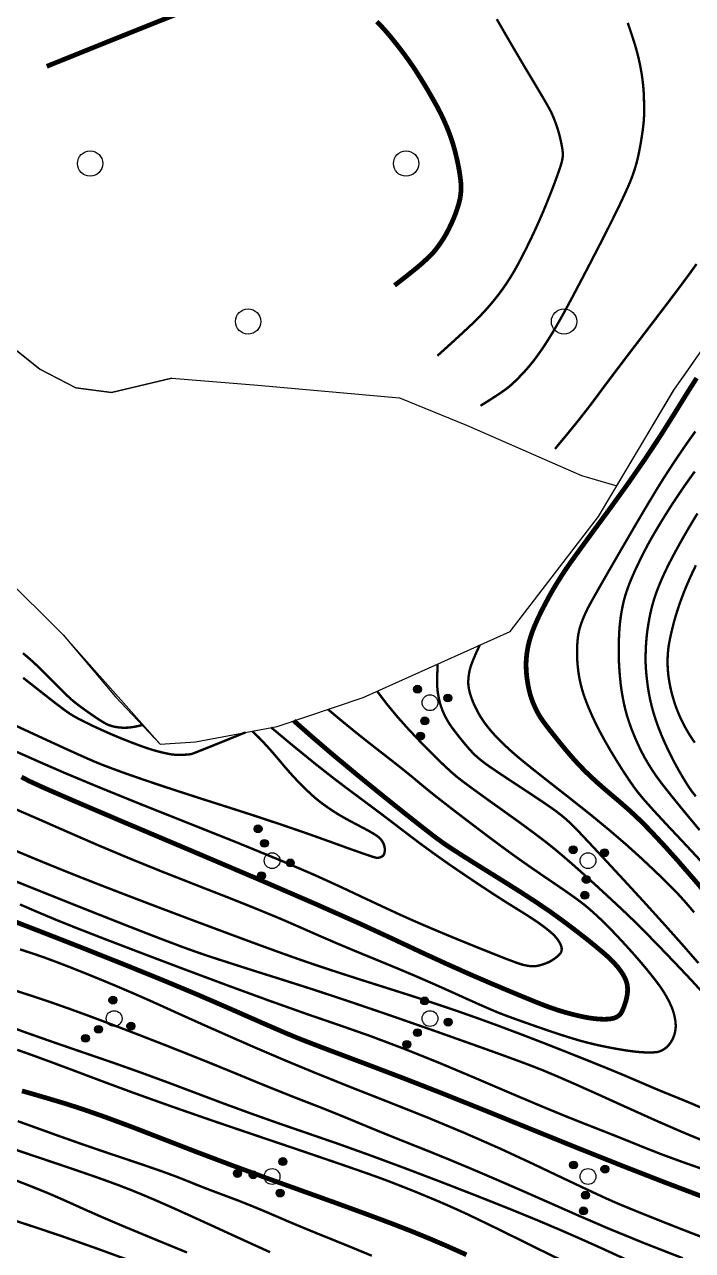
# Model space of a CAD drawing. Extents: x 396500 to 398250, y 1005980 to 1008200.
# Drawn here: x 398205.2 to 398226.34, y 1007871.7 to 1007910.51 of the extents above; entities that cross this region are included whole.
import ezdxf

# ---------------------------------------------------------------- set-up
doc = ezdxf.new("R2010")
doc.units = 0
doc.header["$LTSCALE"] = 0.5
doc.layers.get('0').update_dxf_attribs({"linetype": 'CONTINUOUS'})
doc.layers.add('ASSIST', color=7, linetype='CONTINUOUS', plot=False)
for name, color, linetype in [('DGX', 2, 'CONTINUOUS'), ('DMTZ', 3, 'CONTINUOUS'), ('ZBTZ', 3, 'CONTINUOUS')]:
    doc.layers.add(name, color=color, linetype=linetype)
doc.linetypes.add('10421', pattern='A,2,[150,AAA.SHX,S=1,R=0,X=0,Y=1],1e-11', length=2)
doc.linetypes.add('1161', pattern='A,0,[149,AAA.SHX,S=0.15,R=0,X=0,Y=0],-1.6', length=1.6)

# ---------------------------------------------------------------- blocks, each defined once
blk = doc.blocks.new('gc326')
blk.add_circle((0, 0), 0.8)
blk = doc.blocks.new('*U110')
at = {"linetype": 'Continuous'}
for points in [[(-0.238, 2.277), (-0.202, 2.053), (-0.202, 2.347)], [(-0.202, 2.347), (-0.147, 1.998), (-0.147, 2.402)], [(-0.147, 1.998), (-0.202, 2.347), (-0.202, 2.053)], [(-0.147, 2.402), (-0.077, 1.962), (-0.077, 2.438)], [(-0.077, 1.962), (-0.147, 2.402), (-0.147, 1.998)], [(-0.077, 2.438), (0, 1.95), (0, 2.45)], [(0, 1.95), (-0.077, 2.438), (-0.077, 1.962)], [(0, 2.45), (0.077, 1.962), (0.077, 2.438)], [(0.077, 1.962), (0, 2.45), (0, 1.95)], [(0.077, 2.438), (0.147, 1.998), (0.147, 2.402)], [(0.147, 1.998), (0.077, 2.438), (0.077, 1.962)], [(0.147, 2.402), (0.202, 2.053), (0.202, 2.347)], [(0.202, 2.053), (0.147, 2.402), (0.147, 1.998)], [(0.202, 2.347), (0.238, 2.123), (0.238, 2.277)], [(0.238, 2.123), (0.202, 2.347), (0.202, 2.053)], [(-0.25, 2.2), (-0.238, 2.123), (-0.238, 2.277)], [(-0.202, 2.053), (-0.238, 2.277), (-0.238, 2.123)], [(0.25, 2.2), (0.238, 2.277), (0.238, 2.123)]]:
    blk.add_solid(points, dxfattribs=at)
blk = doc.blocks.new('*U109')
at = {"linetype": 'Continuous'}
for points in [[(-0.25, 1.2), (-0.238, 1.123), (-0.238, 1.277)], [(-0.238, 1.277), (-0.202, 1.053), (-0.202, 1.347)], [(-0.202, 1.053), (-0.238, 1.277), (-0.238, 1.123)], [(-0.202, 1.347), (-0.147, 0.998), (-0.147, 1.402)], [(-0.147, 0.998), (-0.202, 1.347), (-0.202, 1.053)], [(-0.147, 1.402), (-0.077, 0.962), (-0.077, 1.438)], [(-0.077, 0.962), (-0.147, 1.402), (-0.147, 0.998)], [(-0.077, 1.438), (0, 0.95), (0, 1.45)], [(0, 0.95), (-0.077, 1.438), (-0.077, 0.962)], [(0, 1.45), (0.077, 0.962), (0.077, 1.438)], [(0.077, 0.962), (0, 1.45), (0, 0.95)], [(0.077, 1.438), (0.147, 0.998), (0.147, 1.402)], [(0.147, 0.998), (0.077, 1.438), (0.077, 0.962)], [(0.147, 1.402), (0.202, 1.053), (0.202, 1.347)], [(0.202, 1.053), (0.147, 1.402), (0.147, 0.998)], [(0.202, 1.347), (0.238, 1.123), (0.238, 1.277)], [(0.238, 1.123), (0.202, 1.347), (0.202, 1.053)], [(0.25, 1.2), (0.238, 1.277), (0.238, 1.123)]]:
    blk.add_solid(points, dxfattribs=at)
blk = doc.blocks.new('*U108')
at = {"linetype": 'Continuous'}
for points in [[(-1.25, -0.6), (-1.238, -0.677), (-1.238, -0.523)], [(-1.238, -0.523), (-1.202, -0.747), (-1.202, -0.453)], [(-1.202, -0.747), (-1.238, -0.523), (-1.238, -0.677)], [(-1.202, -0.453), (-1.147, -0.802), (-1.147, -0.398)], [(-1.147, -0.802), (-1.202, -0.453), (-1.202, -0.747)], [(-1.147, -0.398), (-1.077, -0.838), (-1.077, -0.362)], [(-1.077, -0.838), (-1.147, -0.398), (-1.147, -0.802)], [(-1.077, -0.362), (-1, -0.85), (-1, -0.35)], [(-1, -0.85), (-1.077, -0.362), (-1.077, -0.838)], [(-1, -0.35), (-0.923, -0.838), (-0.923, -0.362)], [(-0.923, -0.838), (-1, -0.35), (-1, -0.85)], [(-0.923, -0.362), (-0.853, -0.802), (-0.853, -0.398)], [(-0.853, -0.802), (-0.923, -0.362), (-0.923, -0.838)], [(-0.853, -0.398), (-0.798, -0.747), (-0.798, -0.453)], [(-0.798, -0.747), (-0.853, -0.398), (-0.853, -0.802)], [(-0.798, -0.453), (-0.762, -0.677), (-0.762, -0.523)], [(-0.762, -0.677), (-0.798, -0.453), (-0.798, -0.747)], [(-0.75, -0.6), (-0.762, -0.523), (-0.762, -0.677)]]:
    blk.add_solid(points, dxfattribs=at)
blk = doc.blocks.new('*U107')
at = {"linetype": 'Continuous'}
for points in [[(0.75, -0.6), (0.762, -0.677), (0.762, -0.523)], [(0.762, -0.523), (0.798, -0.747), (0.798, -0.453)], [(0.798, -0.747), (0.762, -0.523), (0.762, -0.677)], [(0.798, -0.453), (0.853, -0.802), (0.853, -0.398)], [(0.853, -0.802), (0.798, -0.453), (0.798, -0.747)], [(0.853, -0.398), (0.923, -0.838), (0.923, -0.362)], [(0.923, -0.838), (0.853, -0.398), (0.853, -0.802)], [(0.923, -0.362), (1, -0.85), (1, -0.35)], [(1, -0.85), (0.923, -0.362), (0.923, -0.838)], [(1, -0.35), (1.077, -0.838), (1.077, -0.362)], [(1.077, -0.838), (1, -0.35), (1, -0.85)], [(1.077, -0.362), (1.147, -0.802), (1.147, -0.398)], [(1.147, -0.802), (1.077, -0.362), (1.077, -0.838)], [(1.147, -0.398), (1.202, -0.747), (1.202, -0.453)], [(1.202, -0.747), (1.147, -0.398), (1.147, -0.802)], [(1.202, -0.453), (1.238, -0.677), (1.238, -0.523)], [(1.238, -0.677), (1.202, -0.453), (1.202, -0.747)], [(1.25, -0.6), (1.238, -0.523), (1.238, -0.677)]]:
    blk.add_solid(points, dxfattribs=at)
blk = doc.blocks.new('gc160')
for centre, radius in [((0, 2.2), 0.25), ((0, 1.2), 0.25), ((0, 0), 0.5), ((-1, -0.6), 0.25), ((1, -0.6), 0.25)]:
    blk.add_circle(centre, radius)
at = {"linetype": 'Continuous'}
for name in ['*U110', '*U109', '*U108', '*U107']:
    blk.add_blockref(name, (0, 0), dxfattribs=at)

msp = doc.modelspace()

# ---------------------------------------------------------------- linework, layer by layer
at = {"layer": 'ASSIST', "linetype": '1161', "flags": 128}
msp.add_lwpolyline([(398142.02, 1007800), (398142.399, 1007801.54), (398142.633, 1007802.773), (398142.931, 1007803.579), (398144.715, 1007805.754), (398145.584, 1007806.956), (398146.799, 1007807.848), (398147.861, 1007808.093), (398149.129, 1007808.343), (398150.764, 1007808.784), (398151.939, 1007809.304), (398152.806, 1007810.069), (398152.944, 1007810.789), (398152.788, 1007811.606), (398151.833, 1007813.402), (398150.283, 1007816.089), (398149.271, 1007817.523), (398148.366, 1007819.301), (398147.802, 1007820.892), (398147.709, 1007822.194), (398147.751, 1007823.22), (398147.993, 1007825.125), (398148.563, 1007828.764), (398148.89, 1007831.01), (398148.677, 1007833.131), (398148.356, 1007835.297), (398148.501, 1007837.554), (398148.576, 1007837.886), (398149.025, 1007838.785), (398149.904, 1007840.345), (398150.85, 1007841.759), (398152.198, 1007842.928), (398153.283, 1007843.843), (398154.353, 1007844.354), (398156.242, 1007844.174), (398157.251, 1007844.031), (398159.807, 1007843.503), (398162.288, 1007842.879), (398163.871, 1007842.482), (398165.328, 1007841.983), (398166.696, 1007841.514), (398168.45, 1007840.912), (398173.781, 1007839.09), (398176.049, 1007838.337), (398178.161, 1007837.694), (398180.78, 1007836.928), (398182.566, 1007836.552), (398184.62, 1007836.189), (398186.394, 1007835.99), (398187.912, 1007836.12), (398189.201, 1007837.141), (398189.776, 1007838.251), (398190.12, 1007840.29), (398190.17, 1007842.598), (398190.403, 1007844.951), (398189.043, 1007847.627), (398186.439, 1007850.026), (398182.225, 1007851.659), (398179.103, 1007852.385), (398176.647, 1007852.937), (398174.727, 1007853.334), (398173.11, 1007853.669), (398168.439, 1007854.649), (398165.563, 1007855.29), (398158.789, 1007856.801), (398153.979, 1007858.808), (398149.396, 1007860.72), (398144.127, 1007864.7), (398142.759, 1007865.981), (398141.282, 1007867.363), (398140.55, 1007868.563), (398140.208, 1007869.78), (398140.511, 1007870.688), (398141.35, 1007871.773), (398142.86, 1007872.958), (398144.688, 1007874.352), (398146.121, 1007875.954), (398147.886, 1007878.704), (398148.807, 1007881.026), (398149.69, 1007882.6), (398150.822, 1007883.944), (398152.833, 1007885.552), (398155.084, 1007887.155), (398157.453, 1007888.399), (398159.821, 1007889.906), (398164.065, 1007891.774), (398167.151, 1007892.546), (398170.237, 1007892.763), (398172.231, 1007893.077), (398178.906, 1007894.329), (398187.893, 1007896.515), (398196.105, 1007897.363), (398198.497, 1007897.051), (398200.566, 1007896.587), (398204.507, 1007893.102), (398206.423, 1007891.187), (398209.498, 1007887.729), (398210.612, 1007887.806), (398213.195, 1007888.289), (398215.918, 1007889.203), (398220.573, 1007891.299), (398223.366, 1007894.936), (398225.772, 1007898.967), (398226.909, 1007900.593), (398227.45, 1007901.366), (398230.002, 1007904.286), (398230.914, 1007907.707), (398230.508, 1007910.965), (398230.735, 1007912.853), (398231.346, 1007914.53), (398231.704, 1007915.899), (398231.592, 1007917.4), (398230.516, 1007919.105), (398228.421, 1007920.266), (398226.188, 1007921.034), (398222.702, 1007920.758), (398220.157, 1007919.683), (398213.382, 1007916.314), (398211.653, 1007915.256), (398209.807, 1007914.296), (398207.213, 1007913.194), (398202.736, 1007911.958), (398198.513, 1007911.002), (398193.866, 1007910.829), (398191.118, 1007910.959), (398186.311, 1007911.089), (398183.26, 1007910.44), (398179.978, 1007908.815), (398175.69, 1007907.289), (398170.96, 1007906.391), (398164.865, 1007905.89), (398161.238, 1007904.319), (398157.823, 1007902.535), (398156.043, 1007901.477), (398153.127, 1007900.483), (398149.688, 1007899.603), (398147.117, 1007899.74), (398147.354, 1007906.259), (398146.727, 1007907.847), (398146.513, 1007910.403), (398146.692, 1007913.316), (398146.601, 1007914.543), (398146.316, 1007915.086), (398146.17, 1007915.27), (398146.043, 1007915.397), (398143.818, 1007916.025), (398133.841, 1007918.172), (398117.646, 1007921.722), (398115.495, 1007921.191), (398113.43, 1007918.324), (398111.271, 1007914.72), (398111.659, 1007911.426), (398111.138, 1007910.755), (398109.996, 1007910.755), (398105.411, 1007912.155), (398094.726, 1007914.446), (398089.329, 1007915.756), (398084.446, 1007917.001), (398081.014, 1007918.354), (398077.754, 1007918.158), (398074.291, 1007917.473), (398072.136, 1007917.258), (398058.971, 1007918.699), (398029.655, 1007921.908), (398021.04, 1007925.602), (398010.909, 1007927.444), (398008.421, 1007927.59), (398003.074, 1007927.335), (398001.194, 1007927.455), (398000.225, 1007927.796), (398000.036, 1007927.87)], dxfattribs=at)
msp.add_lwpolyline([(398132.661, 1007881.738), (398132.769, 1007881.211), (398133.601, 1007881.382), (398141.608, 1007884.583), (398151.23, 1007892.921), (398158.425, 1007896.587), (398163.813, 1007898.255), (398177.222, 1007900.881), (398177.958, 1007901.025), (398191.043, 1007902.318), (398200.023, 1007902.31), (398201.946, 1007901.951), (398203.618, 1007901.246), (398205.682, 1007899.601), (398206.826, 1007899.011), (398207.95, 1007898.859), (398209.865, 1007899.317), (398212.589, 1007899.098), (398217.064, 1007898.694), (398219.194, 1007897.824), (398222.834, 1007896.238), (398223.944, 1007895.904), (398224.634, 1007897.06), (398225.745, 1007898.921), (398226.106, 1007899.445), (398226.924, 1007900.614), (398227.45, 1007901.366), (398230.002, 1007904.286), (398230.914, 1007907.707), (398230.508, 1007910.965), (398230.699, 1007912.754), (398231.704, 1007915.899), (398231.592, 1007917.4), (398230.516, 1007919.105), (398229.126, 1007919.934), (398228.364, 1007920.293), (398226.188, 1007921.034), (398222.702, 1007920.758), (398220.333, 1007919.758), (398217.519, 1007918.372), (398213.382, 1007916.314), (398211.653, 1007915.256), (398209.807, 1007914.296), (398207.373, 1007913.262), (398207.213, 1007913.194), (398204.586, 1007912.469), (398202.788, 1007911.973), (398198.513, 1007911.002), (398193.866, 1007910.829), (398191.904, 1007910.922), (398188.508, 1007911.029), (398186.37, 1007911.087), (398183.26, 1007910.44), (398179.978, 1007908.815), (398175.69, 1007907.289), (398172.537, 1007906.691), (398170.96, 1007906.391), (398167.695, 1007906.125), (398165.559, 1007905.947), (398164.865, 1007905.89), (398162.556, 1007904.889), (398161.238, 1007904.319), (398160.364, 1007903.862), (398157.823, 1007902.535), (398156.043, 1007901.477), (398153.127, 1007900.483), (398149.688, 1007899.603), (398147.117, 1007899.74), (398144.548, 1007900.78), (398142.464, 1007902.458), (398141.154, 1007903.579), (398139.568, 1007904.619), (398138.101, 1007904.746), (398137.148, 1007904.882), (398134.27, 1007905.083), (398133.061, 1007904.507), (398132.744, 1007903.558), (398133.412, 1007901.892), (398134.133, 1007899.746), (398133.579, 1007896.877), (398132.456, 1007895.241)], close=True, dxfattribs=at)
at = {"layer": 'DGX', "color": 3, "linetype": 'Continuous', "lineweight": -2, "const_width": 0.15}
for points in [[(398205.904, 1007909.189), (398207.843, 1007909.971), (398209.289, 1007910.551), (398210.241, 1007910.929)], [(398216.353, 1007910.605), (398216.486, 1007910.468), (398216.625, 1007910.314), (398216.77, 1007910.145), (398216.921, 1007909.959), (398217.07, 1007909.769), (398217.21, 1007909.584), (398217.34, 1007909.405), (398217.461, 1007909.233), (398217.582, 1007909.051), (398217.713, 1007908.847), (398217.853, 1007908.619), (398218.002, 1007908.369), (398218.145, 1007908.119), (398218.269, 1007907.896), (398218.372, 1007907.698), (398218.455, 1007907.526), (398218.525, 1007907.368), (398218.59, 1007907.212), (398218.65, 1007907.059), (398218.704, 1007906.908), (398218.755, 1007906.752), (398218.805, 1007906.581), (398218.852, 1007906.398), (398218.898, 1007906.201), (398218.939, 1007906.003), (398218.972, 1007905.816), (398218.997, 1007905.64), (398219.014, 1007905.475), (398219.018, 1007905.314), (398219.008, 1007905.153), (398218.983, 1007904.991), (398218.943, 1007904.828), (398218.892, 1007904.664), (398218.833, 1007904.5), (398218.767, 1007904.335), (398218.693, 1007904.171), (398218.616, 1007904.013), (398218.539, 1007903.869), (398218.461, 1007903.737), (398218.384, 1007903.619), (398218.311, 1007903.515), (398218.245, 1007903.426), (398218.186, 1007903.351), (398218.135, 1007903.292), (398218.08, 1007903.233), (398218.007, 1007903.16), (398217.917, 1007903.075), (398217.81, 1007902.976), (398217.667, 1007902.852), (398217.47, 1007902.69), (398217.218, 1007902.49), (398216.912, 1007902.252)], [(398226.475, 1007899.319), (398226.166, 1007898.833), (398225.772, 1007898.196), (398225.318, 1007897.475), (398224.827, 1007896.734), (398224.299, 1007895.973), (398223.734, 1007895.192), (398223.211, 1007894.482), (398222.809, 1007893.931), (398222.527, 1007893.542), (398222.366, 1007893.313), (398222.266, 1007893.163), (398222.169, 1007893.012), (398222.073, 1007892.859), (398221.979, 1007892.705), (398221.884, 1007892.543), (398221.787, 1007892.368), (398221.686, 1007892.179), (398221.582, 1007891.978), (398221.483, 1007891.777), (398221.398, 1007891.592), (398221.325, 1007891.423), (398221.267, 1007891.27), (398221.218, 1007891.125), (398221.177, 1007890.984), (398221.143, 1007890.846), (398221.117, 1007890.71), (398221.098, 1007890.576), (398221.084, 1007890.445), (398221.077, 1007890.316), (398221.076, 1007890.19), (398221.081, 1007890.06), (398221.092, 1007889.921), (398221.11, 1007889.774), (398221.134, 1007889.617), (398221.166, 1007889.46), (398221.203, 1007889.311), (398221.247, 1007889.168), (398221.298, 1007889.034), (398221.353, 1007888.907), (398221.41, 1007888.788), (398221.469, 1007888.679), (398221.529, 1007888.578), (398221.611, 1007888.457), (398221.737, 1007888.288), (398221.906, 1007888.071), (398222.119, 1007887.805), (398222.345, 1007887.53), (398222.556, 1007887.284), (398222.753, 1007887.068), (398222.934, 1007886.882), (398223.116, 1007886.706), (398223.313, 1007886.525), (398223.526, 1007886.337), (398223.754, 1007886.142), (398223.98, 1007885.951), (398224.186, 1007885.773), (398224.372, 1007885.608), (398224.537, 1007885.457), (398224.712, 1007885.287), (398224.929, 1007885.068), (398225.186, 1007884.797), (398225.484, 1007884.477), (398225.87, 1007884.046), (398226.392, 1007883.445), (398227.05, 1007882.674)], [(398213.725, 1007888.467), (398214.34, 1007887.926), (398215.006, 1007887.356), (398215.725, 1007886.758), (398216.496, 1007886.131), (398217.217, 1007885.553), (398217.786, 1007885.103), (398218.202, 1007884.781), (398218.467, 1007884.587), (398218.716, 1007884.421), (398219.085, 1007884.184), (398219.574, 1007883.876), (398220.183, 1007883.497), (398220.812, 1007883.103), (398221.357, 1007882.75), (398221.819, 1007882.437), (398222.198, 1007882.164), (398222.518, 1007881.924), (398222.803, 1007881.705), (398223.053, 1007881.509), (398223.267, 1007881.335), (398223.448, 1007881.184), (398223.597, 1007881.056), (398223.713, 1007880.951), (398223.796, 1007880.87), (398223.861, 1007880.802), (398223.921, 1007880.734), (398223.977, 1007880.669), (398224.028, 1007880.604), (398224.074, 1007880.541), (398224.115, 1007880.48), (398224.152, 1007880.421), (398224.184, 1007880.363), (398224.212, 1007880.306), (398224.235, 1007880.251), (398224.254, 1007880.196), (398224.269, 1007880.143), (398224.28, 1007880.086), (398224.286, 1007880.022), (398224.288, 1007879.95), (398224.285, 1007879.87), (398224.275, 1007879.783), (398224.258, 1007879.689), (398224.232, 1007879.588), (398224.198, 1007879.481), (398224.161, 1007879.379), (398224.125, 1007879.295), (398224.092, 1007879.23), (398224.06, 1007879.184), (398224.026, 1007879.148), (398223.988, 1007879.117), (398223.944, 1007879.09), (398223.895, 1007879.067), (398223.839, 1007879.048), (398223.774, 1007879.034), (398223.7, 1007879.024), (398223.617, 1007879.019), (398223.525, 1007879.018), (398223.424, 1007879.021), (398223.315, 1007879.029), (398223.197, 1007879.042), (398223.063, 1007879.061), (398222.907, 1007879.09), (398222.728, 1007879.129), (398222.527, 1007879.178), (398222.314, 1007879.236), (398222.1, 1007879.3), (398221.886, 1007879.372), (398221.671, 1007879.45), (398221.404, 1007879.555), (398221.033, 1007879.707), (398220.558, 1007879.904), (398219.979, 1007880.147), (398219.311, 1007880.435), (398218.569, 1007880.766), (398217.753, 1007881.141), (398216.864, 1007881.559), (398215.765, 1007882.067), (398214.318, 1007882.708), (398212.524, 1007883.484), (398210.383, 1007884.394), (398208.332, 1007885.262), (398206.807, 1007885.913), (398205.809, 1007886.347), (398205.337, 1007886.564), (398205.104, 1007886.689)], [(398226.649, 1007873.405), (398225.443, 1007873.862), (398224.134, 1007874.372), (398222.721, 1007874.935), (398221.204, 1007875.549), (398219.712, 1007876.155), (398218.371, 1007876.691), (398217.182, 1007877.155), (398216.145, 1007877.549), (398215.272, 1007877.877), (398214.575, 1007878.14), (398214.054, 1007878.341), (398213.71, 1007878.478), (398213.384, 1007878.616), (398212.917, 1007878.818), (398212.31, 1007879.084), (398211.562, 1007879.414), (398210.666, 1007879.801), (398209.615, 1007880.24), (398208.407, 1007880.73), (398207.045, 1007881.272), (398205.699, 1007881.798), (398204.545, 1007882.243)], [(398205.12, 1007876.749), (398205.525, 1007876.633), (398205.979, 1007876.5), (398206.482, 1007876.35), (398207.072, 1007876.16), (398207.784, 1007875.91), (398208.62, 1007875.6), (398209.579, 1007875.228), (398210.622, 1007874.824), (398211.709, 1007874.414), (398212.839, 1007873.997), (398214.012, 1007873.575), (398215.125, 1007873.176), (398216.073, 1007872.829), (398216.857, 1007872.536), (398217.475, 1007872.295), (398218.023, 1007872.071), (398218.594, 1007871.826), (398219.188, 1007871.56)]]:
    msp.add_lwpolyline(points, dxfattribs=at)
at = {"layer": 'DGX', "linetype": 'Continuous', "const_width": 0.075}
for points in [[(398220.148, 1007910.683), (398220.443, 1007910.171), (398220.729, 1007909.682), (398221.003, 1007909.216), (398221.268, 1007908.775), (398221.499, 1007908.388), (398221.676, 1007908.088), (398221.798, 1007907.874), (398221.866, 1007907.747), (398221.907, 1007907.657), (398221.949, 1007907.556), (398221.993, 1007907.444), (398222.038, 1007907.32), (398222.081, 1007907.189), (398222.121, 1007907.053), (398222.156, 1007906.913), (398222.188, 1007906.769), (398222.214, 1007906.634), (398222.231, 1007906.522), (398222.239, 1007906.432), (398222.24, 1007906.365), (398222.233, 1007906.306), (398222.223, 1007906.243), (398222.208, 1007906.174), (398222.188, 1007906.1), (398222.16, 1007906.009), (398222.119, 1007905.888), (398222.066, 1007905.737), (398222.001, 1007905.556), (398221.923, 1007905.35), (398221.835, 1007905.124), (398221.736, 1007904.877), (398221.626, 1007904.61), (398221.505, 1007904.33), (398221.376, 1007904.042), (398221.238, 1007903.747), (398221.091, 1007903.445), (398220.944, 1007903.155), (398220.806, 1007902.896), (398220.678, 1007902.668), (398220.558, 1007902.472), (398220.442, 1007902.294), (398220.323, 1007902.123), (398220.201, 1007901.959), (398220.077, 1007901.801), (398219.949, 1007901.647), (398219.817, 1007901.496), (398219.681, 1007901.348), (398219.54, 1007901.201), (398219.354, 1007901.019), (398219.08, 1007900.762), (398218.718, 1007900.43), (398218.269, 1007900.025)], [(398219.634, 1007898.441), (398219.931, 1007898.628), (398220.17, 1007898.783), (398220.352, 1007898.906), (398220.476, 1007898.996), (398220.576, 1007899.078), (398220.685, 1007899.176), (398220.802, 1007899.29), (398220.927, 1007899.419), (398221.053, 1007899.555), (398221.169, 1007899.687), (398221.276, 1007899.817), (398221.373, 1007899.944), (398221.466, 1007900.073), (398221.56, 1007900.206), (398221.654, 1007900.345), (398221.748, 1007900.49), (398221.847, 1007900.648), (398221.957, 1007900.831), (398222.077, 1007901.037), (398222.207, 1007901.267), (398222.366, 1007901.556), (398222.573, 1007901.942), (398222.827, 1007902.424), (398223.129, 1007903.003), (398223.431, 1007903.588), (398223.687, 1007904.091), (398223.897, 1007904.512), (398224.061, 1007904.85), (398224.189, 1007905.125), (398224.294, 1007905.356), (398224.374, 1007905.543), (398224.43, 1007905.687), (398224.473, 1007905.808), (398224.513, 1007905.929), (398224.549, 1007906.049), (398224.582, 1007906.169), (398224.614, 1007906.298), (398224.646, 1007906.445), (398224.678, 1007906.611), (398224.711, 1007906.797), (398224.741, 1007906.983), (398224.766, 1007907.152), (398224.785, 1007907.305), (398224.799, 1007907.441), (398224.808, 1007907.581), (398224.812, 1007907.746), (398224.812, 1007907.935), (398224.807, 1007908.15), (398224.798, 1007908.37), (398224.782, 1007908.579), (398224.76, 1007908.775), (398224.733, 1007908.959), (398224.702, 1007909.132), (398224.67, 1007909.294), (398224.637, 1007909.445), (398224.602, 1007909.586), (398224.562, 1007909.735), (398224.511, 1007909.908), (398224.448, 1007910.106), (398224.374, 1007910.329), (398224.293, 1007910.565)], [(398226.47, 1007902.93), (398226.251, 1007902.624), (398225.926, 1007902.185), (398225.493, 1007901.611), (398224.954, 1007900.904), (398224.406, 1007900.187), (398223.948, 1007899.584), (398223.581, 1007899.096), (398223.305, 1007898.723), (398223.049, 1007898.383), (398222.745, 1007897.995), (398222.392, 1007897.559), (398221.991, 1007897.076)], [(398226.434, 1007897.629), (398226.236, 1007897.353), (398226.041, 1007897.071), (398225.846, 1007896.784), (398225.652, 1007896.49), (398225.458, 1007896.191), (398225.228, 1007895.823), (398224.926, 1007895.322), (398224.552, 1007894.689), (398224.106, 1007893.923), (398223.677, 1007893.181), (398223.354, 1007892.617), (398223.137, 1007892.232), (398223.026, 1007892.026), (398222.972, 1007891.912), (398222.923, 1007891.804), (398222.879, 1007891.701), (398222.841, 1007891.603), (398222.808, 1007891.508), (398222.779, 1007891.414), (398222.755, 1007891.321), (398222.735, 1007891.229), (398222.719, 1007891.129), (398222.705, 1007891.014), (398222.696, 1007890.883), (398222.689, 1007890.736), (398222.688, 1007890.576), (398222.694, 1007890.407), (398222.707, 1007890.229), (398222.728, 1007890.041), (398222.757, 1007889.849), (398222.797, 1007889.657), (398222.846, 1007889.465), (398222.905, 1007889.275), (398222.977, 1007889.076), (398223.063, 1007888.862), (398223.163, 1007888.633), (398223.278, 1007888.388), (398223.411, 1007888.125), (398223.565, 1007887.841), (398223.741, 1007887.535), (398223.939, 1007887.208), (398224.139, 1007886.891), (398224.321, 1007886.614), (398224.484, 1007886.378), (398224.63, 1007886.183), (398224.821, 1007885.955), (398225.121, 1007885.62), (398225.529, 1007885.178), (398226.046, 1007884.629), (398226.605, 1007884.029)], [(398226.414, 1007896.359), (398226.266, 1007896.154), (398226.106, 1007895.927), (398225.941, 1007895.687), (398225.779, 1007895.444), (398225.62, 1007895.199), (398225.465, 1007894.952), (398225.32, 1007894.716), (398225.192, 1007894.503), (398225.082, 1007894.315), (398224.989, 1007894.151), (398224.904, 1007893.994), (398224.817, 1007893.828), (398224.729, 1007893.653), (398224.639, 1007893.468), (398224.552, 1007893.286), (398224.475, 1007893.116), (398224.407, 1007892.959), (398224.349, 1007892.815), (398224.297, 1007892.679), (398224.252, 1007892.548), (398224.212, 1007892.421), (398224.178, 1007892.298), (398224.148, 1007892.173), (398224.12, 1007892.039), (398224.094, 1007891.896), (398224.07, 1007891.745), (398224.05, 1007891.582), (398224.033, 1007891.405), (398224.021, 1007891.215), (398224.013, 1007891.011), (398224.008, 1007890.806), (398224.008, 1007890.613), (398224.011, 1007890.433), (398224.018, 1007890.265), (398224.028, 1007890.104), (398224.04, 1007889.945), (398224.054, 1007889.789), (398224.07, 1007889.635), (398224.09, 1007889.479), (398224.116, 1007889.317), (398224.146, 1007889.148), (398224.182, 1007888.973), (398224.225, 1007888.793), (398224.276, 1007888.609), (398224.337, 1007888.421), (398224.406, 1007888.228), (398224.482, 1007888.035), (398224.562, 1007887.846), (398224.647, 1007887.659), (398224.737, 1007887.476), (398224.834, 1007887.293), (398224.943, 1007887.106), (398225.062, 1007886.915), (398225.192, 1007886.721), (398225.38, 1007886.467), (398225.672, 1007886.097), (398226.069, 1007885.609), (398226.57, 1007885.005)], [(398226.501, 1007895.032), (398226.377, 1007894.829), (398226.241, 1007894.602), (398226.095, 1007894.35), (398225.951, 1007894.096), (398225.822, 1007893.862), (398225.708, 1007893.649), (398225.608, 1007893.457), (398225.52, 1007893.278), (398225.439, 1007893.106), (398225.364, 1007892.94), (398225.297, 1007892.781), (398225.236, 1007892.628), (398225.182, 1007892.479), (398225.134, 1007892.336), (398225.092, 1007892.197), (398225.054, 1007892.056), (398225.018, 1007891.904), (398224.984, 1007891.742), (398224.953, 1007891.568), (398224.924, 1007891.391), (398224.901, 1007891.217), (398224.884, 1007891.047), (398224.872, 1007890.879), (398224.864, 1007890.717), (398224.859, 1007890.564), (398224.858, 1007890.418), (398224.86, 1007890.28), (398224.867, 1007890.136), (398224.88, 1007889.972), (398224.899, 1007889.788), (398224.924, 1007889.583), (398224.958, 1007889.367), (398225, 1007889.148), (398225.052, 1007888.928), (398225.113, 1007888.706), (398225.185, 1007888.48), (398225.267, 1007888.25), (398225.36, 1007888.016), (398225.463, 1007887.777), (398225.574, 1007887.539), (398225.688, 1007887.308), (398225.805, 1007887.085), (398225.925, 1007886.868), (398226.041, 1007886.67), (398226.143, 1007886.502), (398226.231, 1007886.363), (398226.307, 1007886.254), (398226.376, 1007886.163), (398226.448, 1007886.076)], [(398226.451, 1007893.39), (398226.376, 1007893.235), (398226.298, 1007893.067), (398226.216, 1007892.884), (398226.135, 1007892.695), (398226.059, 1007892.507), (398225.988, 1007892.319), (398225.921, 1007892.131), (398225.86, 1007891.945), (398225.803, 1007891.759), (398225.751, 1007891.574), (398225.704, 1007891.39), (398225.664, 1007891.217), (398225.63, 1007891.062), (398225.604, 1007890.927), (398225.585, 1007890.811), (398225.572, 1007890.7), (398225.562, 1007890.581), (398225.556, 1007890.454), (398225.555, 1007890.319), (398225.557, 1007890.18), (398225.566, 1007890.04), (398225.58, 1007889.899), (398225.6, 1007889.758), (398225.625, 1007889.616), (398225.655, 1007889.472), (398225.69, 1007889.327), (398225.731, 1007889.18), (398225.776, 1007889.034), (398225.825, 1007888.89), (398225.88, 1007888.749), (398225.939, 1007888.61), (398226.002, 1007888.475), (398226.068, 1007888.344), (398226.136, 1007888.217), (398226.208, 1007888.094), (398226.279, 1007887.978), (398226.349, 1007887.872), (398226.417, 1007887.775)], [(398205.148, 1007890.609), (398205.278, 1007890.502), (398205.424, 1007890.374), (398205.596, 1007890.214), (398205.794, 1007890.022), (398206.017, 1007889.797), (398206.235, 1007889.576), (398206.416, 1007889.396), (398206.561, 1007889.256), (398206.669, 1007889.155), (398206.773, 1007889.067), (398206.908, 1007888.962), (398207.072, 1007888.841), (398207.266, 1007888.703), (398207.457, 1007888.572), (398207.614, 1007888.469), (398207.737, 1007888.395), (398207.824, 1007888.35), (398207.896, 1007888.322), (398207.97, 1007888.299), (398208.046, 1007888.28), (398208.124, 1007888.265), (398208.204, 1007888.255), (398208.288, 1007888.249), (398208.375, 1007888.248), (398208.464, 1007888.25), (398208.561, 1007888.259), (398208.671, 1007888.276), (398208.792, 1007888.3), (398208.926, 1007888.332)], [(398219.61, 1007890.865), (398219.485, 1007890.595), (398219.39, 1007890.37), (398219.324, 1007890.191), (398219.287, 1007890.057), (398219.269, 1007889.95), (398219.255, 1007889.852), (398219.248, 1007889.763), (398219.245, 1007889.683), (398219.249, 1007889.604), (398219.26, 1007889.519), (398219.277, 1007889.429), (398219.302, 1007889.332), (398219.333, 1007889.232), (398219.369, 1007889.13), (398219.411, 1007889.027), (398219.459, 1007888.922), (398219.509, 1007888.82), (398219.56, 1007888.723), (398219.611, 1007888.633), (398219.663, 1007888.549), (398219.718, 1007888.466), (398219.779, 1007888.381), (398219.845, 1007888.294), (398219.916, 1007888.205), (398219.995, 1007888.112), (398220.082, 1007888.015), (398220.178, 1007887.914), (398220.282, 1007887.809), (398220.395, 1007887.699), (398220.518, 1007887.585), (398220.651, 1007887.465), (398220.794, 1007887.341), (398221.009, 1007887.162), (398221.358, 1007886.882), (398221.842, 1007886.5), (398222.46, 1007886.016), (398223.116, 1007885.496), (398223.711, 1007885.006), (398224.246, 1007884.546), (398224.721, 1007884.117), (398225.132, 1007883.731), (398225.475, 1007883.401), (398225.749, 1007883.128), (398225.954, 1007882.91), (398226.117, 1007882.727), (398226.264, 1007882.557), (398226.395, 1007882.4)], [(398226.532, 1007880.794), (398226.016, 1007881.387), (398225.451, 1007882.021), (398224.839, 1007882.698), (398224.179, 1007883.416), (398223.566, 1007884.078), (398223.093, 1007884.585), (398222.762, 1007884.937), (398222.571, 1007885.135), (398222.448, 1007885.253), (398222.321, 1007885.367), (398222.189, 1007885.477), (398222.053, 1007885.583), (398221.876, 1007885.71), (398221.621, 1007885.886), (398221.287, 1007886.109), (398220.876, 1007886.38), (398220.47, 1007886.647), (398220.154, 1007886.858), (398219.927, 1007887.012), (398219.79, 1007887.109), (398219.7, 1007887.177), (398219.615, 1007887.246), (398219.534, 1007887.314), (398219.459, 1007887.382), (398219.379, 1007887.462), (398219.282, 1007887.568), (398219.169, 1007887.698), (398219.04, 1007887.854), (398218.914, 1007888.012), (398218.809, 1007888.148), (398218.725, 1007888.262), (398218.662, 1007888.353), (398218.612, 1007888.434), (398218.566, 1007888.513), (398218.524, 1007888.591), (398218.486, 1007888.667), (398218.451, 1007888.745), (398218.419, 1007888.824), (398218.389, 1007888.907), (398218.362, 1007888.992), (398218.338, 1007889.08), (398218.316, 1007889.175), (398218.296, 1007889.276), (398218.279, 1007889.382), (398218.266, 1007889.52), (398218.262, 1007889.713), (398218.265, 1007889.961), (398218.277, 1007890.265)], [(398212.199, 1007888.102), (398211.477, 1007887.808), (398210.95, 1007887.596), (398210.62, 1007887.465), (398210.485, 1007887.415), (398210.439, 1007887.407), (398210.379, 1007887.401), (398210.303, 1007887.395), (398210.211, 1007887.391), (398210.117, 1007887.389), (398210.031, 1007887.39), (398209.954, 1007887.393), (398209.886, 1007887.399), (398209.811, 1007887.41), (398209.712, 1007887.43), (398209.589, 1007887.457), (398209.443, 1007887.493), (398209.267, 1007887.541), (398209.058, 1007887.609), (398208.814, 1007887.695), (398208.536, 1007887.801), (398208.243, 1007887.917), (398207.955, 1007888.038), (398207.672, 1007888.163), (398207.393, 1007888.292), (398207.137, 1007888.415), (398206.922, 1007888.525), (398206.75, 1007888.62), (398206.619, 1007888.701), (398206.47, 1007888.807), (398206.242, 1007888.978), (398205.936, 1007889.215), (398205.552, 1007889.517), (398205.157, 1007889.827)], [(398216.361, 1007889.403), (398216.662, 1007889.006), (398216.995, 1007888.602), (398217.36, 1007888.193), (398217.756, 1007887.776), (398218.135, 1007887.393), (398218.451, 1007887.084), (398218.703, 1007886.849), (398218.892, 1007886.687), (398219.099, 1007886.527), (398219.411, 1007886.297), (398219.825, 1007885.997), (398220.343, 1007885.627), (398220.873, 1007885.247), (398221.324, 1007884.915), (398221.696, 1007884.633), (398221.989, 1007884.399), (398222.257, 1007884.174), (398222.554, 1007883.916), (398222.881, 1007883.625), (398223.237, 1007883.303), (398223.59, 1007882.979), (398223.906, 1007882.686), (398224.185, 1007882.424), (398224.427, 1007882.193), (398224.683, 1007881.941), (398225.003, 1007881.617), (398225.388, 1007881.221), (398225.836, 1007880.753), (398226.324, 1007880.236), (398226.823, 1007879.692)], [(398214.805, 1007888.829), (398215.215, 1007888.486), (398215.627, 1007888.149), (398216.041, 1007887.818), (398216.456, 1007887.493), (398216.845, 1007887.191), (398217.181, 1007886.925), (398217.463, 1007886.697), (398217.691, 1007886.506), (398217.928, 1007886.309), (398218.235, 1007886.063), (398218.613, 1007885.768), (398219.061, 1007885.423), (398219.518, 1007885.075), (398219.925, 1007884.768), (398220.28, 1007884.503), (398220.585, 1007884.28), (398220.88, 1007884.069), (398221.205, 1007883.841), (398221.559, 1007883.597), (398221.943, 1007883.336), (398222.309, 1007883.086), (398222.609, 1007882.874), (398222.843, 1007882.702), (398223.01, 1007882.568), (398223.146, 1007882.45), (398223.283, 1007882.326), (398223.423, 1007882.195), (398223.564, 1007882.058), (398223.713, 1007881.909), (398223.875, 1007881.741), (398224.05, 1007881.555), (398224.24, 1007881.35), (398224.429, 1007881.14), (398224.607, 1007880.938), (398224.772, 1007880.745), (398224.926, 1007880.559), (398225.063, 1007880.388), (398225.181, 1007880.237), (398225.279, 1007880.107), (398225.357, 1007879.997), (398225.424, 1007879.894), (398225.49, 1007879.786), (398225.553, 1007879.673), (398225.615, 1007879.553), (398225.67, 1007879.433), (398225.716, 1007879.318), (398225.751, 1007879.207), (398225.777, 1007879.101), (398225.795, 1007879.002), (398225.807, 1007878.914), (398225.812, 1007878.836), (398225.811, 1007878.769), (398225.806, 1007878.708), (398225.797, 1007878.649), (398225.785, 1007878.591), (398225.77, 1007878.535), (398225.752, 1007878.48), (398225.731, 1007878.428), (398225.708, 1007878.378), (398225.682, 1007878.33), (398225.653, 1007878.284), (398225.622, 1007878.241), (398225.59, 1007878.201), (398225.556, 1007878.163), (398225.519, 1007878.128), (398225.48, 1007878.096), (398225.439, 1007878.068), (398225.395, 1007878.042), (398225.353, 1007878.021), (398225.313, 1007878.004), (398225.278, 1007877.991), (398225.245, 1007877.982), (398225.207, 1007877.976), (398225.154, 1007877.971), (398225.086, 1007877.968), (398225.003, 1007877.965), (398224.906, 1007877.966), (398224.797, 1007877.97), (398224.676, 1007877.978), (398224.543, 1007877.99), (398224.389, 1007878.009), (398224.207, 1007878.036), (398223.995, 1007878.071), (398223.754, 1007878.114), (398223.502, 1007878.164), (398223.254, 1007878.219), (398223.013, 1007878.278), (398222.776, 1007878.341), (398222.515, 1007878.419), (398222.201, 1007878.518), (398221.834, 1007878.64), (398221.414, 1007878.784), (398221.002, 1007878.929), (398220.659, 1007879.052), (398220.386, 1007879.153), (398220.182, 1007879.232), (398219.964, 1007879.324), (398219.648, 1007879.462), (398219.235, 1007879.647), (398218.725, 1007879.878), (398218.156, 1007880.133), (398217.568, 1007880.389), (398216.961, 1007880.645), (398216.336, 1007880.902), (398215.711, 1007881.159), (398215.105, 1007881.413), (398214.518, 1007881.666), (398213.951, 1007881.917), (398213.326, 1007882.189), (398212.568, 1007882.503), (398211.677, 1007882.86), (398210.652, 1007883.26), (398209.578, 1007883.682), (398208.537, 1007884.104), (398207.529, 1007884.528), (398206.556, 1007884.952), (398205.631, 1007885.359), (398204.771, 1007885.732)], [(398204.819, 1007888.36), (398205.765, 1007887.922), (398206.512, 1007887.578), (398207.061, 1007887.33), (398207.412, 1007887.176), (398207.693, 1007887.062), (398208.033, 1007886.934), (398208.431, 1007886.789), (398208.888, 1007886.63), (398209.425, 1007886.448), (398210.065, 1007886.237), (398210.807, 1007885.997), (398211.652, 1007885.728), (398212.524, 1007885.447), (398213.348, 1007885.173), (398214.123, 1007884.907), (398214.851, 1007884.647), (398215.471, 1007884.422), (398215.924, 1007884.262), (398216.212, 1007884.164), (398216.333, 1007884.13), (398216.37, 1007884.129), (398216.403, 1007884.131), (398216.434, 1007884.136), (398216.461, 1007884.143), (398216.487, 1007884.154), (398216.511, 1007884.168), (398216.535, 1007884.185), (398216.557, 1007884.206), (398216.576, 1007884.234), (398216.59, 1007884.27), (398216.599, 1007884.317), (398216.604, 1007884.372), (398216.602, 1007884.432), (398216.592, 1007884.492), (398216.574, 1007884.552), (398216.549, 1007884.611), (398216.514, 1007884.669), (398216.469, 1007884.724), (398216.414, 1007884.778), (398216.347, 1007884.829), (398216.255, 1007884.888), (398216.12, 1007884.967), (398215.942, 1007885.064), (398215.721, 1007885.179), (398215.493, 1007885.3), (398215.293, 1007885.411), (398215.12, 1007885.512), (398214.974, 1007885.605), (398214.847, 1007885.69), (398214.729, 1007885.772), (398214.62, 1007885.851), (398214.521, 1007885.926), (398214.417, 1007886.011), (398214.296, 1007886.118), (398214.156, 1007886.249), (398213.998, 1007886.402), (398213.827, 1007886.577), (398213.647, 1007886.771), (398213.458, 1007886.986), (398213.261, 1007887.221), (398213.056, 1007887.462), (398212.846, 1007887.696), (398212.632, 1007887.923), (398212.412, 1007888.142)], [(398204.959, 1007887.482), (398205.617, 1007887.189), (398206.467, 1007886.818), (398207.551, 1007886.366), (398208.87, 1007885.83), (398210.424, 1007885.212), (398211.979, 1007884.591), (398213.301, 1007884.048), (398214.389, 1007883.581), (398215.245, 1007883.191), (398215.936, 1007882.864), (398216.534, 1007882.584), (398217.037, 1007882.351), (398217.445, 1007882.167), (398217.841, 1007881.994), (398218.306, 1007881.797), (398218.838, 1007881.576), (398219.439, 1007881.331), (398220.008, 1007881.103), (398220.442, 1007880.931), (398220.742, 1007880.818), (398220.908, 1007880.761), (398221.003, 1007880.736), (398221.093, 1007880.717), (398221.176, 1007880.703), (398221.253, 1007880.695), (398221.329, 1007880.695), (398221.412, 1007880.704), (398221.5, 1007880.722), (398221.594, 1007880.75), (398221.685, 1007880.782), (398221.767, 1007880.815), (398221.837, 1007880.849), (398221.897, 1007880.883), (398221.951, 1007880.918), (398222.002, 1007880.956), (398222.052, 1007880.995), (398222.099, 1007881.035), (398222.139, 1007881.077), (398222.17, 1007881.116), (398222.19, 1007881.155), (398222.2, 1007881.191), (398222.203, 1007881.227), (398222.202, 1007881.263), (398222.196, 1007881.298), (398222.187, 1007881.332), (398222.174, 1007881.367), (398222.156, 1007881.405), (398222.136, 1007881.445), (398222.111, 1007881.486), (398222.082, 1007881.53), (398222.048, 1007881.576), (398222.008, 1007881.624), (398221.964, 1007881.673), (398221.906, 1007881.729), (398221.826, 1007881.798), (398221.725, 1007881.88), (398221.602, 1007881.974), (398221.449, 1007882.084), (398221.255, 1007882.215), (398221.02, 1007882.365), (398220.746, 1007882.535), (398220.424, 1007882.736), (398220.049, 1007882.977), (398219.619, 1007883.26), (398219.137, 1007883.583), (398218.639, 1007883.923), (398218.167, 1007884.257), (398217.719, 1007884.584), (398217.296, 1007884.904), (398216.876, 1007885.226), (398216.44, 1007885.557), (398215.985, 1007885.897), (398215.514, 1007886.247), (398214.997, 1007886.637), (398214.407, 1007887.102), (398213.744, 1007887.641), (398213.008, 1007888.254)], [(398226.64, 1007876.209), (398226.238, 1007876.38), (398225.863, 1007876.534), (398225.506, 1007876.679), (398225.158, 1007876.823), (398224.82, 1007876.967), (398224.491, 1007877.109), (398224.11, 1007877.271), (398223.616, 1007877.475), (398223.009, 1007877.72), (398222.289, 1007878.007), (398221.535, 1007878.303), (398220.824, 1007878.576), (398220.156, 1007878.827), (398219.531, 1007879.054), (398218.896, 1007879.278), (398218.196, 1007879.514), (398217.431, 1007879.765), (398216.602, 1007880.028), (398215.788, 1007880.286), (398215.067, 1007880.519), (398214.44, 1007880.726), (398213.907, 1007880.909), (398213.333, 1007881.113), (398212.583, 1007881.386), (398211.658, 1007881.729), (398210.557, 1007882.14), (398209.443, 1007882.56), (398208.475, 1007882.929), (398207.656, 1007883.245), (398206.983, 1007883.509), (398206.405, 1007883.74), (398205.869, 1007883.958), (398205.374, 1007884.162), (398204.92, 1007884.352)], [(398204.717, 1007883.467), (398205.931, 1007882.979), (398207.235, 1007882.459), (398208.464, 1007881.973), (398209.455, 1007881.587), (398210.209, 1007881.302), (398210.725, 1007881.117), (398211.189, 1007880.962), (398211.789, 1007880.768), (398212.522, 1007880.534), (398213.39, 1007880.261), (398214.383, 1007879.944), (398215.492, 1007879.576), (398216.717, 1007879.159), (398218.057, 1007878.692), (398219.327, 1007878.242), (398220.339, 1007877.879), (398221.094, 1007877.601), (398221.591, 1007877.408), (398222.036, 1007877.221), (398222.633, 1007876.961), (398223.381, 1007876.626), (398224.282, 1007876.217), (398225.202, 1007875.802), (398226.011, 1007875.45), (398226.708, 1007875.16)], [(398226.831, 1007874.216), (398226.033, 1007874.495), (398225.368, 1007874.739), (398224.834, 1007874.949), (398224.365, 1007875.14), (398223.891, 1007875.33), (398223.412, 1007875.519), (398222.929, 1007875.708), (398222.35, 1007875.938), (398221.587, 1007876.253), (398220.639, 1007876.654), (398219.507, 1007877.139), (398218.316, 1007877.641), (398217.195, 1007878.09), (398216.143, 1007878.487), (398215.16, 1007878.831), (398214.14, 1007879.181), (398212.975, 1007879.595), (398211.666, 1007880.074), (398210.212, 1007880.617), (398208.816, 1007881.146), (398207.677, 1007881.582), (398206.797, 1007881.925), (398206.176, 1007882.175), (398205.65, 1007882.396), (398205.056, 1007882.653)], [(398226.799, 1007872.06), (398225.984, 1007872.375), (398225.24, 1007872.669), (398224.632, 1007872.913), (398224.161, 1007873.106), (398223.826, 1007873.248), (398223.468, 1007873.41), (398222.927, 1007873.663), (398222.202, 1007874.006), (398221.293, 1007874.439), (398220.259, 1007874.92), (398219.156, 1007875.405), (398217.985, 1007875.894), (398216.747, 1007876.387), (398215.525, 1007876.867), (398214.405, 1007877.318), (398213.387, 1007877.74), (398212.471, 1007878.133), (398211.649, 1007878.494), (398210.909, 1007878.822), (398210.252, 1007879.116), (398209.679, 1007879.377), (398209.147, 1007879.617), (398208.614, 1007879.851), (398208.08, 1007880.079), (398207.545, 1007880.301), (398207.037, 1007880.507), (398206.586, 1007880.686), (398206.19, 1007880.838), (398205.85, 1007880.964), (398205.496, 1007881.087), (398205.057, 1007881.23)], [(398226.038, 1007871.45), (398224.818, 1007871.927), (398223.727, 1007872.373), (398222.764, 1007872.788), (398221.905, 1007873.168), (398221.125, 1007873.512), (398220.423, 1007873.818), (398219.799, 1007874.088), (398219.223, 1007874.332), (398218.667, 1007874.564), (398218.128, 1007874.784), (398217.608, 1007874.992), (398217.11, 1007875.19), (398216.636, 1007875.381), (398216.186, 1007875.565), (398215.761, 1007875.741), (398215.348, 1007875.913), (398214.933, 1007876.081), (398214.518, 1007876.246), (398214.101, 1007876.407), (398213.653, 1007876.582), (398213.144, 1007876.785), (398212.572, 1007877.017), (398211.939, 1007877.279), (398211.246, 1007877.563), (398210.496, 1007877.865), (398209.688, 1007878.185), (398208.823, 1007878.522), (398207.975, 1007878.847), (398207.218, 1007879.131), (398206.552, 1007879.373), (398205.977, 1007879.575), (398205.407, 1007879.765), (398204.758, 1007879.973)], [(398224.188, 1007871.435), (398223.508, 1007871.747), (398222.834, 1007872.05), (398222.167, 1007872.342), (398221.437, 1007872.652), (398220.572, 1007873.006), (398219.573, 1007873.403), (398218.439, 1007873.845), (398217.273, 1007874.289), (398216.175, 1007874.697), (398215.145, 1007875.067), (398214.183, 1007875.399), (398213.263, 1007875.715), (398212.359, 1007876.036), (398211.472, 1007876.361), (398210.601, 1007876.69), (398209.734, 1007877.017), (398208.863, 1007877.337), (398207.985, 1007877.648), (398207.102, 1007877.951), (398206.205, 1007878.259), (398205.286, 1007878.582), (398204.345, 1007878.922)], [(398222.331, 1007871.321), (398221.484, 1007871.734), (398220.709, 1007872.118), (398220.076, 1007872.429), (398219.584, 1007872.668), (398219.235, 1007872.835), (398218.948, 1007872.967), (398218.643, 1007873.104), (398218.321, 1007873.244), (398217.98, 1007873.387), (398217.63, 1007873.532), (398217.278, 1007873.673), (398216.925, 1007873.812), (398216.569, 1007873.948), (398216.06, 1007874.132), (398215.243, 1007874.416), (398214.119, 1007874.8), (398212.688, 1007875.284), (398211.185, 1007875.794), (398209.845, 1007876.26), (398208.668, 1007876.681), (398207.655, 1007877.056), (398206.788, 1007877.383), (398206.052, 1007877.658), (398205.446, 1007877.88), (398204.97, 1007878.05)], [(398204.986, 1007875.791), (398205.633, 1007875.558), (398206.297, 1007875.318), (398206.971, 1007875.08), (398207.657, 1007874.844), (398208.353, 1007874.61), (398209.001, 1007874.392), (398209.543, 1007874.204), (398209.977, 1007874.045), (398210.305, 1007873.916), (398210.59, 1007873.8), (398210.898, 1007873.678), (398211.229, 1007873.552), (398211.583, 1007873.42), (398211.952, 1007873.281), (398212.331, 1007873.131), (398212.72, 1007872.971), (398213.118, 1007872.801), (398213.532, 1007872.622), (398213.969, 1007872.439), (398214.427, 1007872.25), (398214.908, 1007872.056), (398215.476, 1007871.826), (398216.194, 1007871.529)]]:
    msp.add_lwpolyline(points, dxfattribs=at)
at = {"layer": 'DGX', "linetype": 'Continuous', "const_width": 0.075, "flags": 128}
for points in [[(398212.972, 1007871.642), (398212.025, 1007872.073), (398211.117, 1007872.491), (398210.36, 1007872.836), (398209.754, 1007873.109), (398209.299, 1007873.308), (398208.923, 1007873.467), (398208.552, 1007873.618), (398208.185, 1007873.76), (398207.824, 1007873.893), (398207.417, 1007874.038), (398206.911, 1007874.213), (398206.307, 1007874.418), (398205.606, 1007874.654), (398204.897, 1007874.893)], [(398210.345, 1007871.632), (398209.248, 1007872.082), (398208.349, 1007872.456), (398207.646, 1007872.756), (398207.139, 1007872.98), (398206.756, 1007873.153), (398206.423, 1007873.302), (398206.139, 1007873.427), (398205.904, 1007873.527), (398205.658, 1007873.627), (398205.338, 1007873.755), (398204.944, 1007873.909)], [(398208.654, 1007871.334), (398207.454, 1007871.771), (398206.411, 1007872.139), (398205.526, 1007872.436), (398204.746, 1007872.69)]]:
    msp.add_lwpolyline(points, dxfattribs=at)
at = {"layer": 'DMTZ', "linetype": '10421'}
msp.add_lwpolyline([(398204.507, 1007893.102), (398206.423, 1007891.187), (398208.076, 1007889.227), (398209.498, 1007887.729), (398210.612, 1007887.806), (398213.195, 1007888.289), (398215.918, 1007889.203), (398220.573, 1007891.299), (398223.366, 1007894.936), (398225.772, 1007898.967), (398227.45, 1007901.366), (398230.002, 1007904.286), (398230.914, 1007907.707), (398230.508, 1007910.965)], dxfattribs=at)
at = {"layer": 'DMTZ', "linetype": '10421', "elevation": 23.122, "flags": 128}
msp.add_lwpolyline([(398209.865, 1007899.317), (398207.95, 1007898.859), (398206.826, 1007899.011), (398205.682, 1007899.601), (398203.618, 1007901.246), (398201.946, 1007901.951), (398200.023, 1007902.31), (398191.043, 1007902.318), (398177.958, 1007901.025), (398163.813, 1007898.255), (398158.425, 1007896.587), (398151.23, 1007892.921), (398145.264, 1007887.726), (398141.608, 1007884.583), (398133.601, 1007881.382), (398131.98, 1007881.049), (398131.186, 1007880.889), (398130.763, 1007880.766)], dxfattribs=at)

# ---------------------------------------------------------------- block references
at = {"layer": 'ZBTZ', "linetype": 'Continuous', "xscale": 0.5, "yscale": 0.5}
for p in [(398207.277, 1007906.11), (398217.277, 1007906.11), (398212.277, 1007901.11), (398222.277, 1007901.11)]:
    msp.add_blockref('gc326', p, dxfattribs=at)
at = {"layer": 'ZBTZ', "linetype": 'Continuous', "yscale": 0.5}
for p, xscale, rotation in [((398218.036, 1007889.039), 0.5000000000188747, 163.9045381027801), ((398213.036, 1007884.039), 0.5000000000009264, 23.76964629207414), ((398223.036, 1007884.039), 0.5000000000015483, 174.6110415986438), ((398208.036, 1007879.039), 0.4999999999864891, 124.6382030739005), ((398218.036, 1007879.039), 0.4999999999961847, 138.0968657462332), ((398213.036, 1007874.039), 0.4999999999621716, 84.91592150532244), ((398223.036, 1007874.039), 0.5000000000207749, 172.3752555956857)]:
    msp.add_blockref('gc160', p, dxfattribs=dict(at, xscale=xscale, rotation=rotation))

doc.saveas('drawing.dxf')
